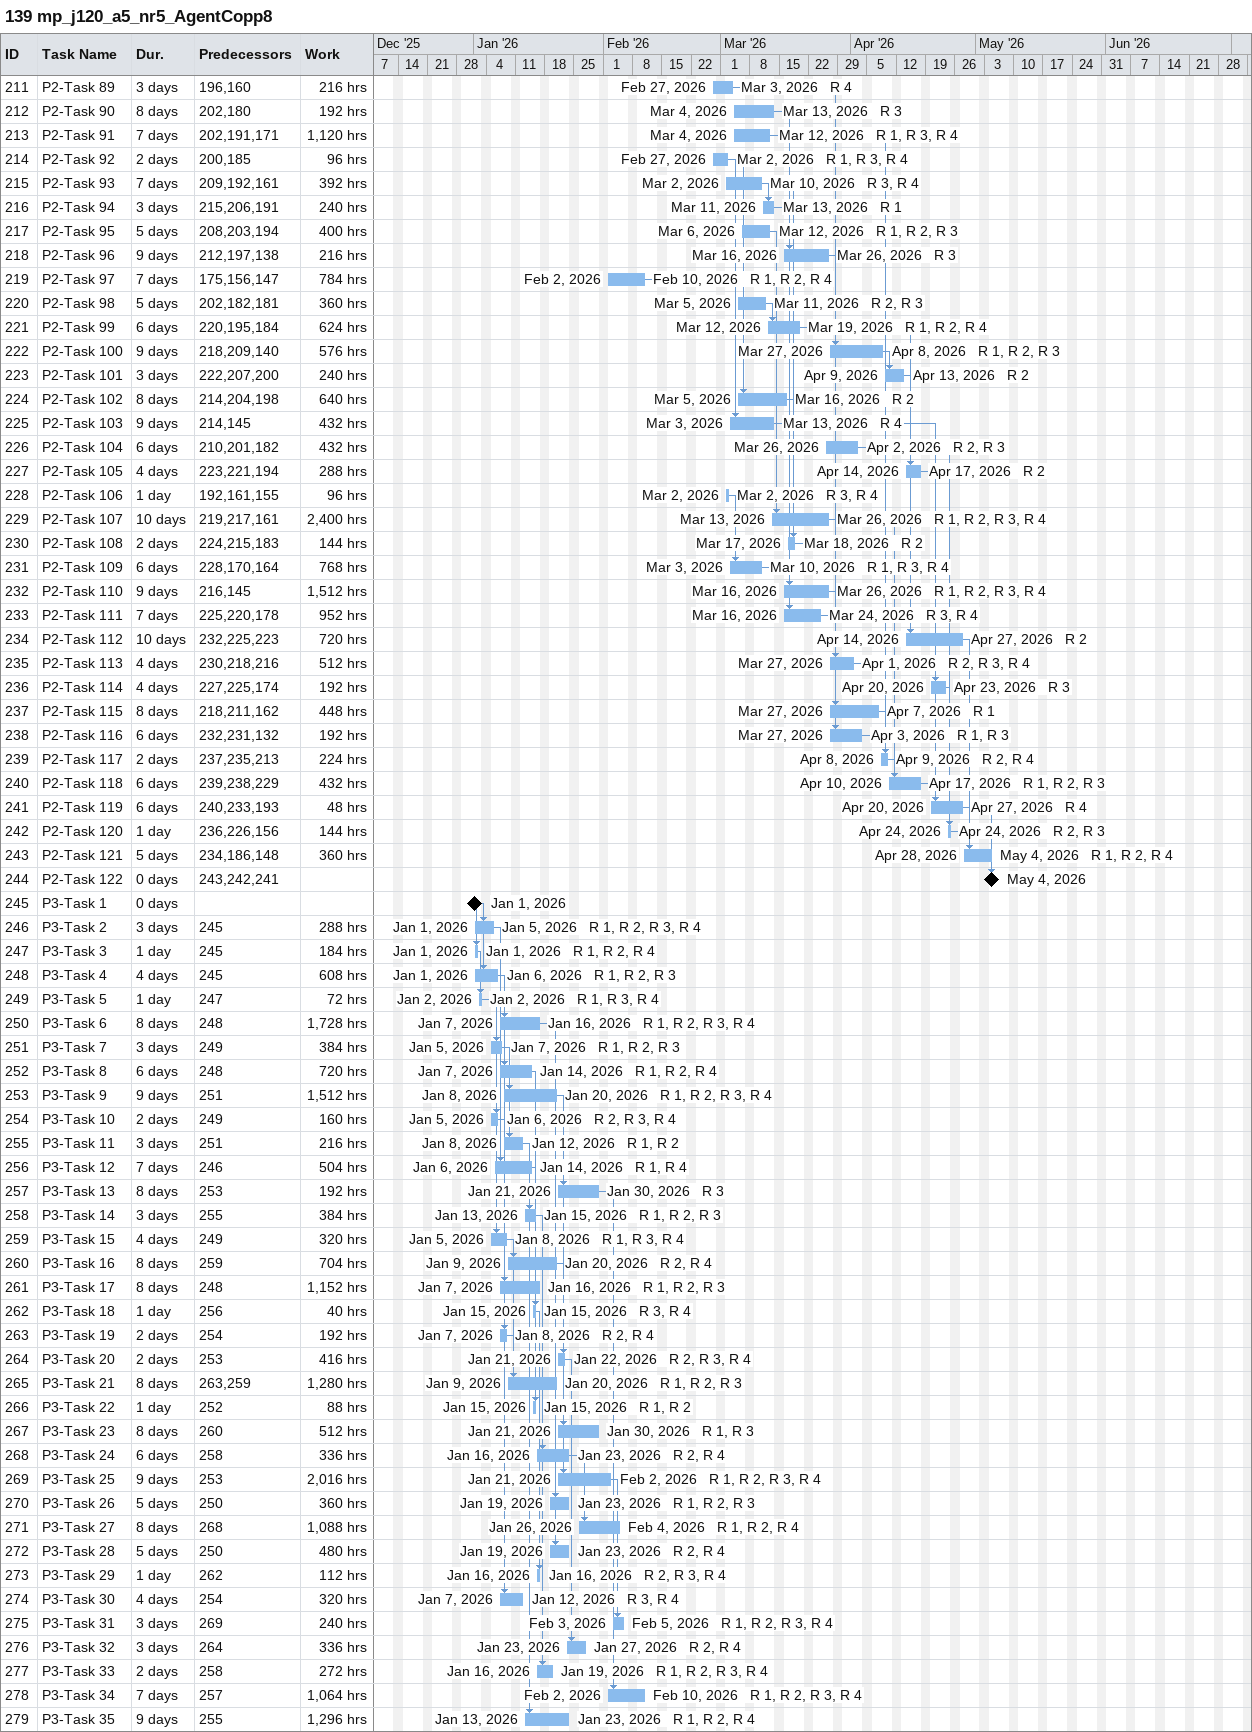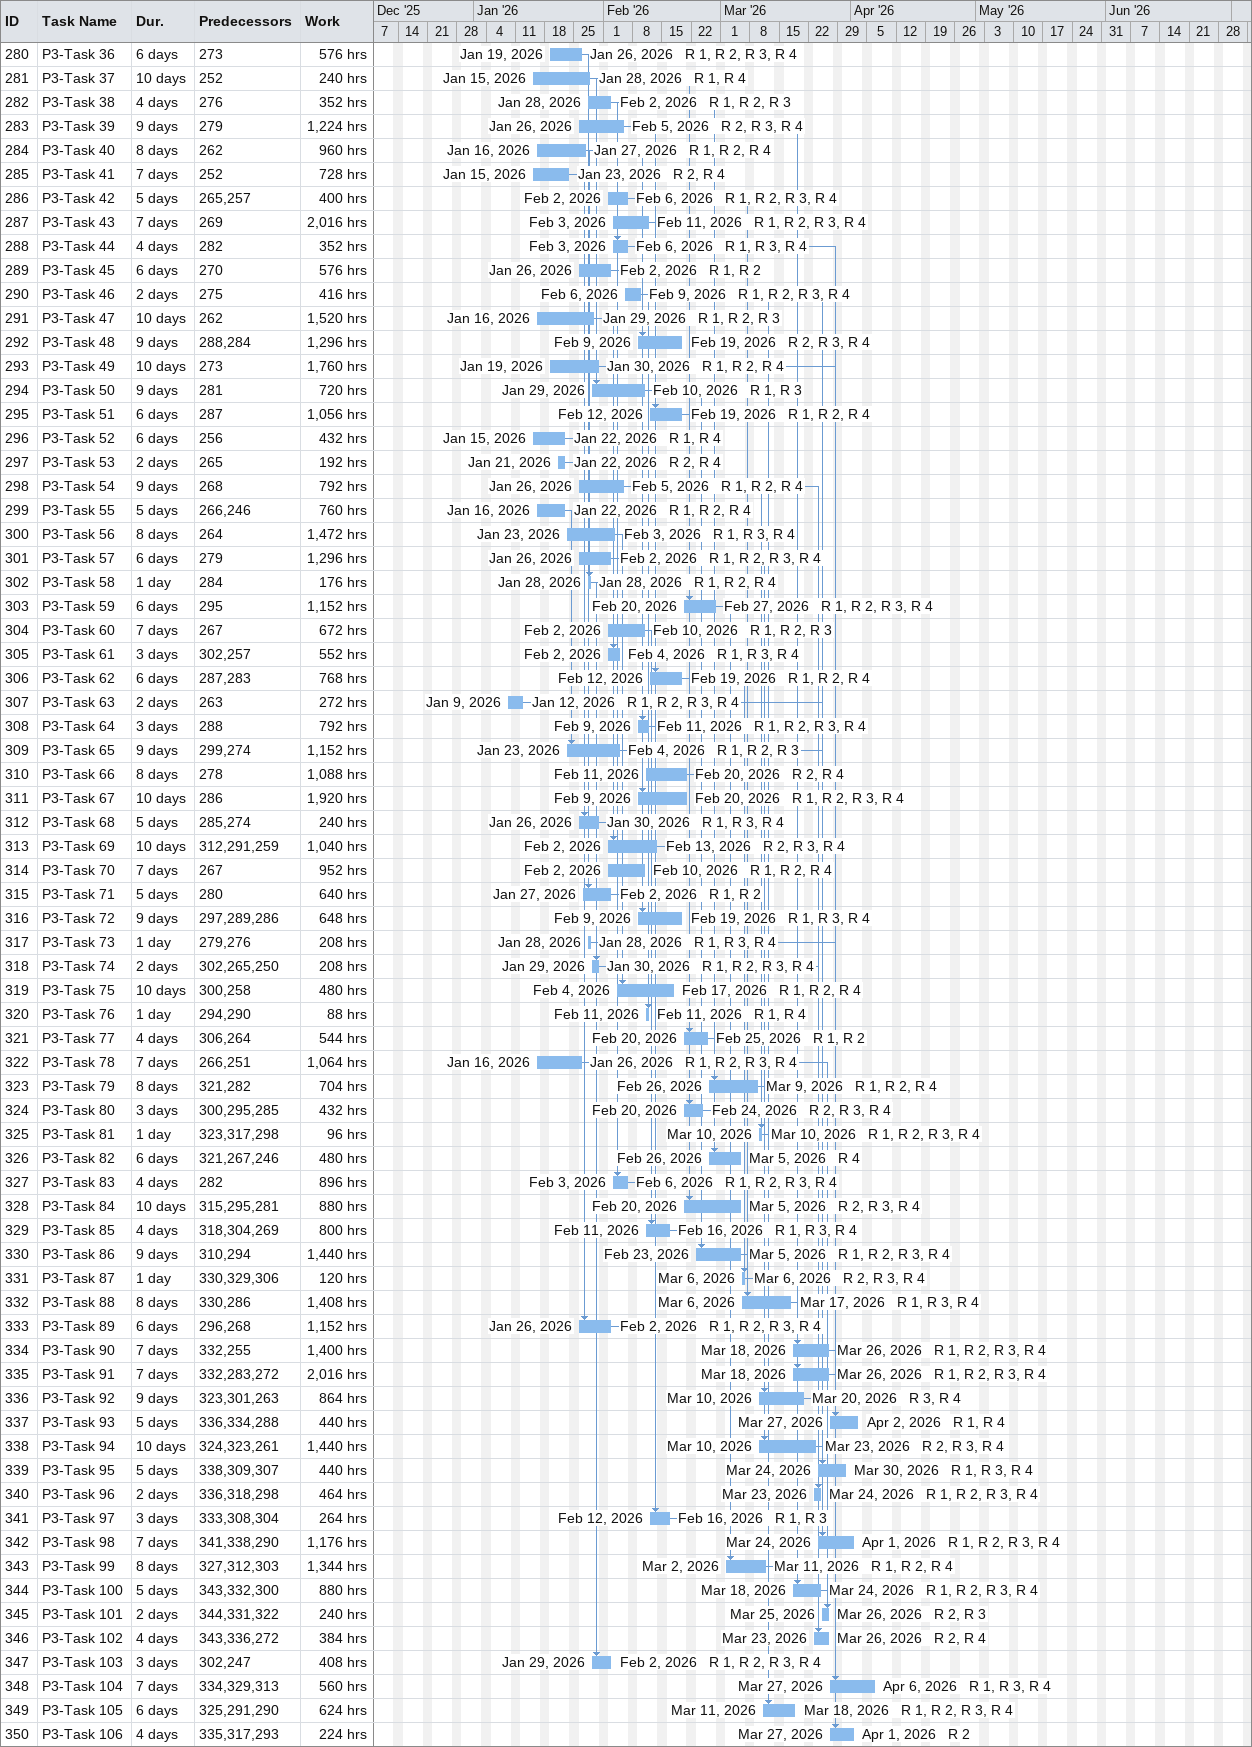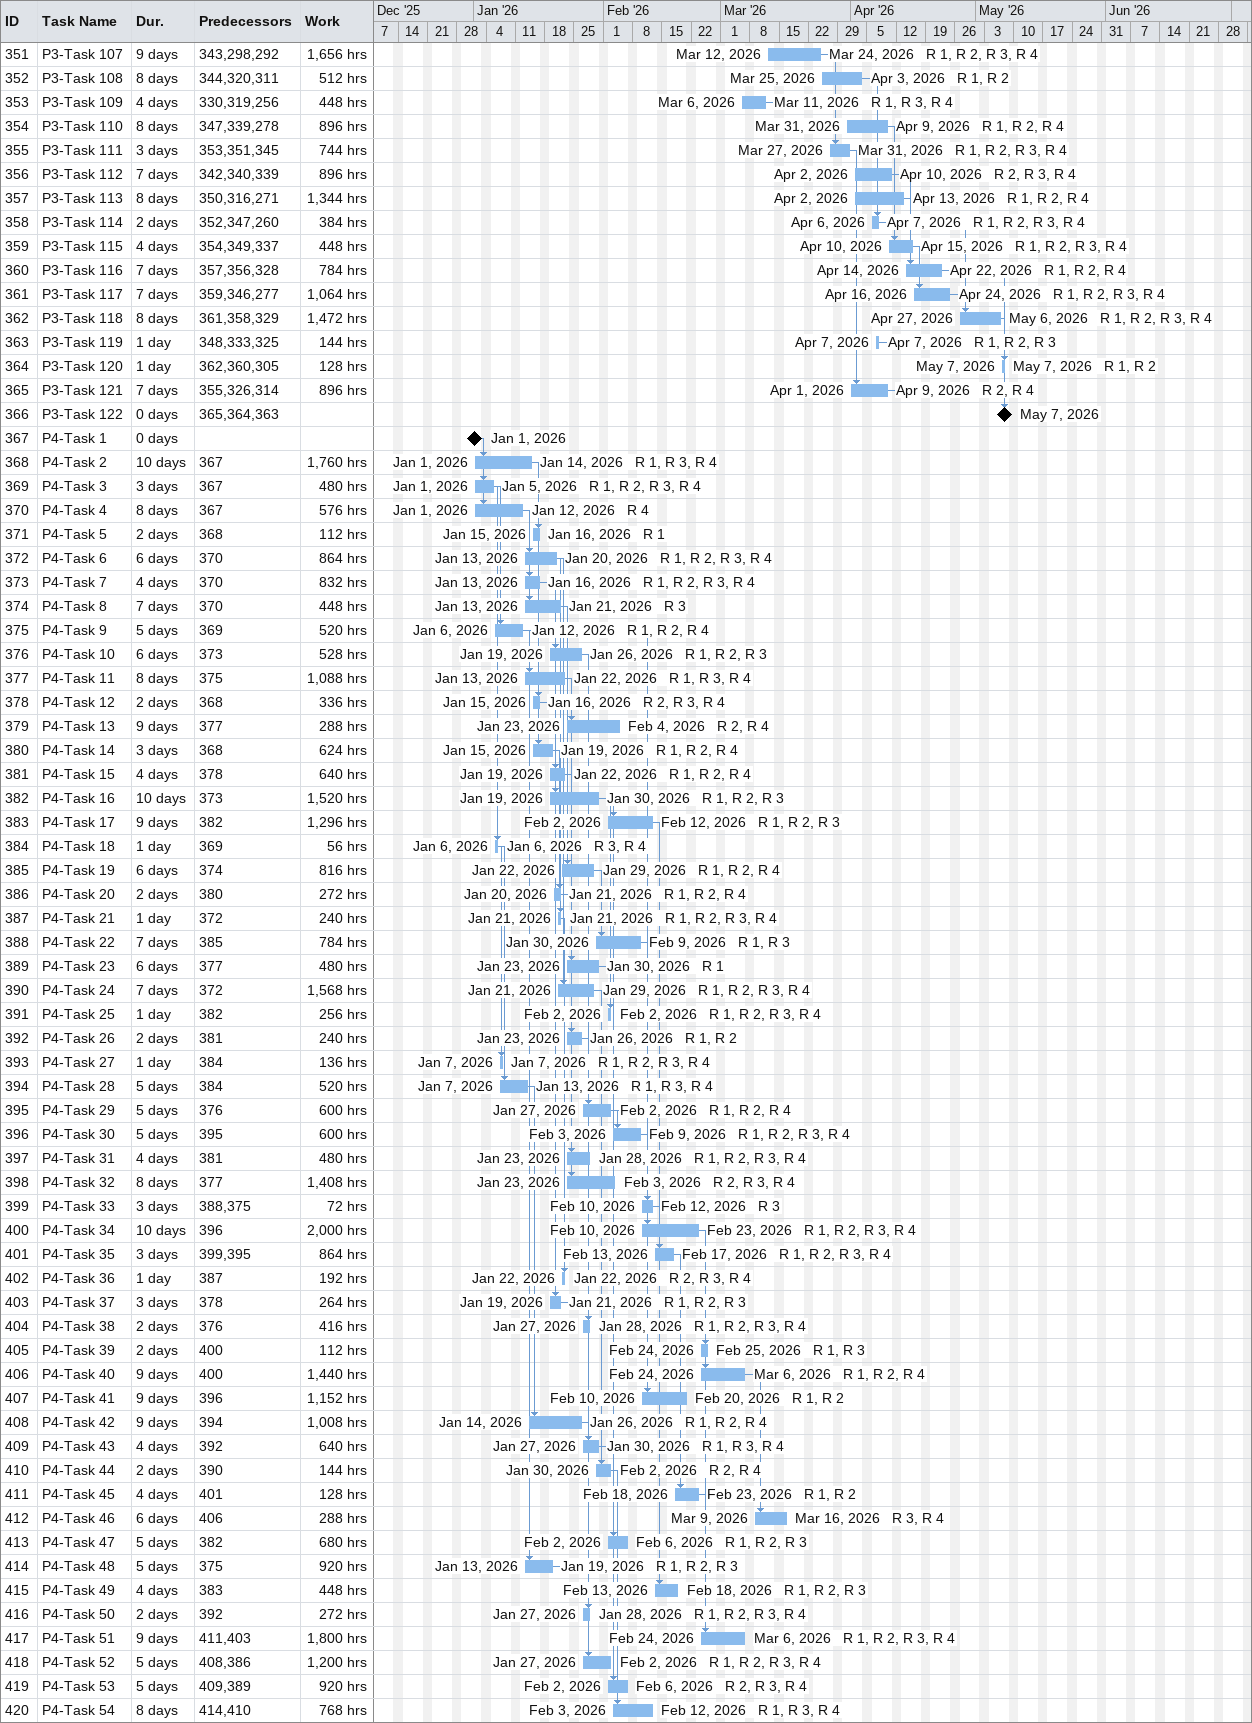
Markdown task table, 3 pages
139 mp_j120_a5_nr5_AgentCopp8

| ID | Task | Duration | Start | Finish | Predecessors | Resources | Work (h) |
|---|---|---|---|---|---|---|---|
| 211 | P2-Task 89 | 3d | 2026-02-27 | 2026-03-03 | 196, 160 | R 4 | 216 |
| 212 | P2-Task 90 | 8d | 2026-03-04 | 2026-03-13 | 202, 180 | R 3 | 192 |
| 213 | P2-Task 91 | 7d | 2026-03-04 | 2026-03-12 | 202, 191, 171 | R 1, R 3, R 4 | 1120 |
| 214 | P2-Task 92 | 2d | 2026-02-27 | 2026-03-02 | 200, 185 | R 1, R 3, R 4 | 96 |
| 215 | P2-Task 93 | 7d | 2026-03-02 | 2026-03-10 | 209, 192, 161 | R 3, R 4 | 392 |
| 216 | P2-Task 94 | 3d | 2026-03-11 | 2026-03-13 | 215, 206, 191 | R 1 | 240 |
| 217 | P2-Task 95 | 5d | 2026-03-06 | 2026-03-12 | 208, 203, 194 | R 1, R 2, R 3 | 400 |
| 218 | P2-Task 96 | 9d | 2026-03-16 | 2026-03-26 | 212, 197, 138 | R 3 | 216 |
| 219 | P2-Task 97 | 7d | 2026-02-02 | 2026-02-10 | 175, 156, 147 | R 1, R 2, R 4 | 784 |
| 220 | P2-Task 98 | 5d | 2026-03-05 | 2026-03-11 | 202, 182, 181 | R 2, R 3 | 360 |
| 221 | P2-Task 99 | 6d | 2026-03-12 | 2026-03-19 | 220, 195, 184 | R 1, R 2, R 4 | 624 |
| 222 | P2-Task 100 | 9d | 2026-03-27 | 2026-04-08 | 218, 209, 140 | R 1, R 2, R 3 | 576 |
| 223 | P2-Task 101 | 3d | 2026-04-09 | 2026-04-13 | 222, 207, 200 | R 2 | 240 |
| 224 | P2-Task 102 | 8d | 2026-03-05 | 2026-03-16 | 214, 204, 198 | R 2 | 640 |
| 225 | P2-Task 103 | 9d | 2026-03-03 | 2026-03-13 | 214, 145 | R 4 | 432 |
| 226 | P2-Task 104 | 6d | 2026-03-26 | 2026-04-02 | 210, 201, 182 | R 2, R 3 | 432 |
| 227 | P2-Task 105 | 4d | 2026-04-14 | 2026-04-17 | 223, 221, 194 | R 2 | 288 |
| 228 | P2-Task 106 | 1d | 2026-03-02 | 2026-03-02 | 192, 161, 155 | R 3, R 4 | 96 |
| 229 | P2-Task 107 | 10d | 2026-03-13 | 2026-03-26 | 219, 217, 161 | R 1, R 2, R 3, R 4 | 2400 |
| 230 | P2-Task 108 | 2d | 2026-03-17 | 2026-03-18 | 224, 215, 183 | R 2 | 144 |
| 231 | P2-Task 109 | 6d | 2026-03-03 | 2026-03-10 | 228, 170, 164 | R 1, R 3, R 4 | 768 |
| 232 | P2-Task 110 | 9d | 2026-03-16 | 2026-03-26 | 216, 145 | R 1, R 2, R 3, R 4 | 1512 |
| 233 | P2-Task 111 | 7d | 2026-03-16 | 2026-03-24 | 225, 220, 178 | R 3, R 4 | 952 |
| 234 | P2-Task 112 | 10d | 2026-04-14 | 2026-04-27 | 232, 225, 223 | R 2 | 720 |
| 235 | P2-Task 113 | 4d | 2026-03-27 | 2026-04-01 | 230, 218, 216 | R 2, R 3, R 4 | 512 |
| 236 | P2-Task 114 | 4d | 2026-04-20 | 2026-04-23 | 227, 225, 174 | R 3 | 192 |
| 237 | P2-Task 115 | 8d | 2026-03-27 | 2026-04-07 | 218, 211, 162 | R 1 | 448 |
| 238 | P2-Task 116 | 6d | 2026-03-27 | 2026-04-03 | 232, 231, 132 | R 1, R 3 | 192 |
| 239 | P2-Task 117 | 2d | 2026-04-08 | 2026-04-09 | 237, 235, 213 | R 2, R 4 | 224 |
| 240 | P2-Task 118 | 6d | 2026-04-10 | 2026-04-17 | 239, 238, 229 | R 1, R 2, R 3 | 432 |
| 241 | P2-Task 119 | 6d | 2026-04-20 | 2026-04-27 | 240, 233, 193 | R 4 | 48 |
| 242 | P2-Task 120 | 1d | 2026-04-24 | 2026-04-24 | 236, 226, 156 | R 2, R 3 | 144 |
| 243 | P2-Task 121 | 5d | 2026-04-28 | 2026-05-04 | 234, 186, 148 | R 1, R 2, R 4 | 360 |
| 244 | P2-Task 122 | 0d | 2026-05-04 | 2026-05-04 | 243, 242, 241 |  |  |
| 245 | P3-Task 1 | 0d | 2026-01-01 | 2026-01-01 |  |  |  |
| 246 | P3-Task 2 | 3d | 2026-01-01 | 2026-01-05 | 245 | R 1, R 2, R 3, R 4 | 288 |
| 247 | P3-Task 3 | 1d | 2026-01-01 | 2026-01-01 | 245 | R 1, R 2, R 4 | 184 |
| 248 | P3-Task 4 | 4d | 2026-01-01 | 2026-01-06 | 245 | R 1, R 2, R 3 | 608 |
| 249 | P3-Task 5 | 1d | 2026-01-02 | 2026-01-02 | 247 | R 1, R 3, R 4 | 72 |
| 250 | P3-Task 6 | 8d | 2026-01-07 | 2026-01-16 | 248 | R 1, R 2, R 3, R 4 | 1728 |
| 251 | P3-Task 7 | 3d | 2026-01-05 | 2026-01-07 | 249 | R 1, R 2, R 3 | 384 |
| 252 | P3-Task 8 | 6d | 2026-01-07 | 2026-01-14 | 248 | R 1, R 2, R 4 | 720 |
| 253 | P3-Task 9 | 9d | 2026-01-08 | 2026-01-20 | 251 | R 1, R 2, R 3, R 4 | 1512 |
| 254 | P3-Task 10 | 2d | 2026-01-05 | 2026-01-06 | 249 | R 2, R 3, R 4 | 160 |
| 255 | P3-Task 11 | 3d | 2026-01-08 | 2026-01-12 | 251 | R 1, R 2 | 216 |
| 256 | P3-Task 12 | 7d | 2026-01-06 | 2026-01-14 | 246 | R 1, R 4 | 504 |
| 257 | P3-Task 13 | 8d | 2026-01-21 | 2026-01-30 | 253 | R 3 | 192 |
| 258 | P3-Task 14 | 3d | 2026-01-13 | 2026-01-15 | 255 | R 1, R 2, R 3 | 384 |
| 259 | P3-Task 15 | 4d | 2026-01-05 | 2026-01-08 | 249 | R 1, R 3, R 4 | 320 |
| 260 | P3-Task 16 | 8d | 2026-01-09 | 2026-01-20 | 259 | R 2, R 4 | 704 |
| 261 | P3-Task 17 | 8d | 2026-01-07 | 2026-01-16 | 248 | R 1, R 2, R 3 | 1152 |
| 262 | P3-Task 18 | 1d | 2026-01-15 | 2026-01-15 | 256 | R 3, R 4 | 40 |
| 263 | P3-Task 19 | 2d | 2026-01-07 | 2026-01-08 | 254 | R 2, R 4 | 192 |
| 264 | P3-Task 20 | 2d | 2026-01-21 | 2026-01-22 | 253 | R 2, R 3, R 4 | 416 |
| 265 | P3-Task 21 | 8d | 2026-01-09 | 2026-01-20 | 263, 259 | R 1, R 2, R 3 | 1280 |
| 266 | P3-Task 22 | 1d | 2026-01-15 | 2026-01-15 | 252 | R 1, R 2 | 88 |
| 267 | P3-Task 23 | 8d | 2026-01-21 | 2026-01-30 | 260 | R 1, R 3 | 512 |
| 268 | P3-Task 24 | 6d | 2026-01-16 | 2026-01-23 | 258 | R 2, R 4 | 336 |
| 269 | P3-Task 25 | 9d | 2026-01-21 | 2026-02-02 | 253 | R 1, R 2, R 3, R 4 | 2016 |
| 270 | P3-Task 26 | 5d | 2026-01-19 | 2026-01-23 | 250 | R 1, R 2, R 3 | 360 |
| 271 | P3-Task 27 | 8d | 2026-01-26 | 2026-02-04 | 268 | R 1, R 2, R 4 | 1088 |
| 272 | P3-Task 28 | 5d | 2026-01-19 | 2026-01-23 | 250 | R 2, R 4 | 480 |
| 273 | P3-Task 29 | 1d | 2026-01-16 | 2026-01-16 | 262 | R 2, R 3, R 4 | 112 |
| 274 | P3-Task 30 | 4d | 2026-01-07 | 2026-01-12 | 254 | R 3, R 4 | 320 |
| 275 | P3-Task 31 | 3d | 2026-02-03 | 2026-02-05 | 269 | R 1, R 2, R 3, R 4 | 240 |
| 276 | P3-Task 32 | 3d | 2026-01-23 | 2026-01-27 | 264 | R 2, R 4 | 336 |
| 277 | P3-Task 33 | 2d | 2026-01-16 | 2026-01-19 | 258 | R 1, R 2, R 3, R 4 | 272 |
| 278 | P3-Task 34 | 7d | 2026-02-02 | 2026-02-10 | 257 | R 1, R 2, R 3, R 4 | 1064 |
| 279 | P3-Task 35 | 9d | 2026-01-13 | 2026-01-23 | 255 | R 1, R 2, R 4 | 1296 |
| 280 | P3-Task 36 | 6d | 2026-01-19 | 2026-01-26 | 273 | R 1, R 2, R 3, R 4 | 576 |
| 281 | P3-Task 37 | 10d | 2026-01-15 | 2026-01-28 | 252 | R 1, R 4 | 240 |
| 282 | P3-Task 38 | 4d | 2026-01-28 | 2026-02-02 | 276 | R 1, R 2, R 3 | 352 |
| 283 | P3-Task 39 | 9d | 2026-01-26 | 2026-02-05 | 279 | R 2, R 3, R 4 | 1224 |
| 284 | P3-Task 40 | 8d | 2026-01-16 | 2026-01-27 | 262 | R 1, R 2, R 4 | 960 |
| 285 | P3-Task 41 | 7d | 2026-01-15 | 2026-01-23 | 252 | R 2, R 4 | 728 |
| 286 | P3-Task 42 | 5d | 2026-02-02 | 2026-02-06 | 265, 257 | R 1, R 2, R 3, R 4 | 400 |
| 287 | P3-Task 43 | 7d | 2026-02-03 | 2026-02-11 | 269 | R 1, R 2, R 3, R 4 | 2016 |
| 288 | P3-Task 44 | 4d | 2026-02-03 | 2026-02-06 | 282 | R 1, R 3, R 4 | 352 |
| 289 | P3-Task 45 | 6d | 2026-01-26 | 2026-02-02 | 270 | R 1, R 2 | 576 |
| 290 | P3-Task 46 | 2d | 2026-02-06 | 2026-02-09 | 275 | R 1, R 2, R 3, R 4 | 416 |
| 291 | P3-Task 47 | 10d | 2026-01-16 | 2026-01-29 | 262 | R 1, R 2, R 3 | 1520 |
| 292 | P3-Task 48 | 9d | 2026-02-09 | 2026-02-19 | 288, 284 | R 2, R 3, R 4 | 1296 |
| 293 | P3-Task 49 | 10d | 2026-01-19 | 2026-01-30 | 273 | R 1, R 2, R 4 | 1760 |
| 294 | P3-Task 50 | 9d | 2026-01-29 | 2026-02-10 | 281 | R 1, R 3 | 720 |
| 295 | P3-Task 51 | 6d | 2026-02-12 | 2026-02-19 | 287 | R 1, R 2, R 4 | 1056 |
| 296 | P3-Task 52 | 6d | 2026-01-15 | 2026-01-22 | 256 | R 1, R 4 | 432 |
| 297 | P3-Task 53 | 2d | 2026-01-21 | 2026-01-22 | 265 | R 2, R 4 | 192 |
| 298 | P3-Task 54 | 9d | 2026-01-26 | 2026-02-05 | 268 | R 1, R 2, R 4 | 792 |
| 299 | P3-Task 55 | 5d | 2026-01-16 | 2026-01-22 | 266, 246 | R 1, R 2, R 4 | 760 |
| 300 | P3-Task 56 | 8d | 2026-01-23 | 2026-02-03 | 264 | R 1, R 3, R 4 | 1472 |
| 301 | P3-Task 57 | 6d | 2026-01-26 | 2026-02-02 | 279 | R 1, R 2, R 3, R 4 | 1296 |
| 302 | P3-Task 58 | 1d | 2026-01-28 | 2026-01-28 | 284 | R 1, R 2, R 4 | 176 |
| 303 | P3-Task 59 | 6d | 2026-02-20 | 2026-02-27 | 295 | R 1, R 2, R 3, R 4 | 1152 |
| 304 | P3-Task 60 | 7d | 2026-02-02 | 2026-02-10 | 267 | R 1, R 2, R 3 | 672 |
| 305 | P3-Task 61 | 3d | 2026-02-02 | 2026-02-04 | 302, 257 | R 1, R 3, R 4 | 552 |
| 306 | P3-Task 62 | 6d | 2026-02-12 | 2026-02-19 | 287, 283 | R 1, R 2, R 4 | 768 |
| 307 | P3-Task 63 | 2d | 2026-01-09 | 2026-01-12 | 263 | R 1, R 2, R 3, R 4 | 272 |
| 308 | P3-Task 64 | 3d | 2026-02-09 | 2026-02-11 | 288 | R 1, R 2, R 3, R 4 | 792 |
| 309 | P3-Task 65 | 9d | 2026-01-23 | 2026-02-04 | 299, 274 | R 1, R 2, R 3 | 1152 |
| 310 | P3-Task 66 | 8d | 2026-02-11 | 2026-02-20 | 278 | R 2, R 4 | 1088 |
| 311 | P3-Task 67 | 10d | 2026-02-09 | 2026-02-20 | 286 | R 1, R 2, R 3, R 4 | 1920 |
| 312 | P3-Task 68 | 5d | 2026-01-26 | 2026-01-30 | 285, 274 | R 1, R 3, R 4 | 240 |
| 313 | P3-Task 69 | 10d | 2026-02-02 | 2026-02-13 | 312, 291, 259 | R 2, R 3, R 4 | 1040 |
| 314 | P3-Task 70 | 7d | 2026-02-02 | 2026-02-10 | 267 | R 1, R 2, R 4 | 952 |
| 315 | P3-Task 71 | 5d | 2026-01-27 | 2026-02-02 | 280 | R 1, R 2 | 640 |
| 316 | P3-Task 72 | 9d | 2026-02-09 | 2026-02-19 | 297, 289, 286 | R 1, R 3, R 4 | 648 |
| 317 | P3-Task 73 | 1d | 2026-01-28 | 2026-01-28 | 279, 276 | R 1, R 3, R 4 | 208 |
| 318 | P3-Task 74 | 2d | 2026-01-29 | 2026-01-30 | 302, 265, 250 | R 1, R 2, R 3, R 4 | 208 |
| 319 | P3-Task 75 | 10d | 2026-02-04 | 2026-02-17 | 300, 258 | R 1, R 2, R 4 | 480 |
| 320 | P3-Task 76 | 1d | 2026-02-11 | 2026-02-11 | 294, 290 | R 1, R 4 | 88 |
| 321 | P3-Task 77 | 4d | 2026-02-20 | 2026-02-25 | 306, 264 | R 1, R 2 | 544 |
| 322 | P3-Task 78 | 7d | 2026-01-16 | 2026-01-26 | 266, 251 | R 1, R 2, R 3, R 4 | 1064 |
| 323 | P3-Task 79 | 8d | 2026-02-26 | 2026-03-09 | 321, 282 | R 1, R 2, R 4 | 704 |
| 324 | P3-Task 80 | 3d | 2026-02-20 | 2026-02-24 | 300, 295, 285 | R 2, R 3, R 4 | 432 |
| 325 | P3-Task 81 | 1d | 2026-03-10 | 2026-03-10 | 323, 317, 298 | R 1, R 2, R 3, R 4 | 96 |
| 326 | P3-Task 82 | 6d | 2026-02-26 | 2026-03-05 | 321, 267, 246 | R 4 | 480 |
| 327 | P3-Task 83 | 4d | 2026-02-03 | 2026-02-06 | 282 | R 1, R 2, R 3, R 4 | 896 |
| 328 | P3-Task 84 | 10d | 2026-02-20 | 2026-03-05 | 315, 295, 281 | R 2, R 3, R 4 | 880 |
| 329 | P3-Task 85 | 4d | 2026-02-11 | 2026-02-16 | 318, 304, 269 | R 1, R 3, R 4 | 800 |
| 330 | P3-Task 86 | 9d | 2026-02-23 | 2026-03-05 | 310, 294 | R 1, R 2, R 3, R 4 | 1440 |
| 331 | P3-Task 87 | 1d | 2026-03-06 | 2026-03-06 | 330, 329, 306 | R 2, R 3, R 4 | 120 |
| 332 | P3-Task 88 | 8d | 2026-03-06 | 2026-03-17 | 330, 286 | R 1, R 3, R 4 | 1408 |
| 333 | P3-Task 89 | 6d | 2026-01-26 | 2026-02-02 | 296, 268 | R 1, R 2, R 3, R 4 | 1152 |
| 334 | P3-Task 90 | 7d | 2026-03-18 | 2026-03-26 | 332, 255 | R 1, R 2, R 3, R 4 | 1400 |
| 335 | P3-Task 91 | 7d | 2026-03-18 | 2026-03-26 | 332, 283, 272 | R 1, R 2, R 3, R 4 | 2016 |
| 336 | P3-Task 92 | 9d | 2026-03-10 | 2026-03-20 | 323, 301, 263 | R 3, R 4 | 864 |
| 337 | P3-Task 93 | 5d | 2026-03-27 | 2026-04-02 | 336, 334, 288 | R 1, R 4 | 440 |
| 338 | P3-Task 94 | 10d | 2026-03-10 | 2026-03-23 | 324, 323, 261 | R 2, R 3, R 4 | 1440 |
| 339 | P3-Task 95 | 5d | 2026-03-24 | 2026-03-30 | 338, 309, 307 | R 1, R 3, R 4 | 440 |
| 340 | P3-Task 96 | 2d | 2026-03-23 | 2026-03-24 | 336, 318, 298 | R 1, R 2, R 3, R 4 | 464 |
| 341 | P3-Task 97 | 3d | 2026-02-12 | 2026-02-16 | 333, 308, 304 | R 1, R 3 | 264 |
| 342 | P3-Task 98 | 7d | 2026-03-24 | 2026-04-01 | 341, 338, 290 | R 1, R 2, R 3, R 4 | 1176 |
| 343 | P3-Task 99 | 8d | 2026-03-02 | 2026-03-11 | 327, 312, 303 | R 1, R 2, R 4 | 1344 |
| 344 | P3-Task 100 | 5d | 2026-03-18 | 2026-03-24 | 343, 332, 300 | R 1, R 2, R 3, R 4 | 880 |
| 345 | P3-Task 101 | 2d | 2026-03-25 | 2026-03-26 | 344, 331, 322 | R 2, R 3 | 240 |
| 346 | P3-Task 102 | 4d | 2026-03-23 | 2026-03-26 | 343, 336, 272 | R 2, R 4 | 384 |
| 347 | P3-Task 103 | 3d | 2026-01-29 | 2026-02-02 | 302, 247 | R 1, R 2, R 3, R 4 | 408 |
| 348 | P3-Task 104 | 7d | 2026-03-27 | 2026-04-06 | 334, 329, 313 | R 1, R 3, R 4 | 560 |
| 349 | P3-Task 105 | 6d | 2026-03-11 | 2026-03-18 | 325, 291, 290 | R 1, R 2, R 3, R 4 | 624 |
| 350 | P3-Task 106 | 4d | 2026-03-27 | 2026-04-01 | 335, 317, 293 | R 2 | 224 |
| 351 | P3-Task 107 | 9d | 2026-03-12 | 2026-03-24 | 343, 298, 292 | R 1, R 2, R 3, R 4 | 1656 |
| 352 | P3-Task 108 | 8d | 2026-03-25 | 2026-04-03 | 344, 320, 311 | R 1, R 2 | 512 |
| 353 | P3-Task 109 | 4d | 2026-03-06 | 2026-03-11 | 330, 319, 256 | R 1, R 3, R 4 | 448 |
| 354 | P3-Task 110 | 8d | 2026-03-31 | 2026-04-09 | 347, 339, 278 | R 1, R 2, R 4 | 896 |
| 355 | P3-Task 111 | 3d | 2026-03-27 | 2026-03-31 | 353, 351, 345 | R 1, R 2, R 3, R 4 | 744 |
| 356 | P3-Task 112 | 7d | 2026-04-02 | 2026-04-10 | 342, 340, 339 | R 2, R 3, R 4 | 896 |
| 357 | P3-Task 113 | 8d | 2026-04-02 | 2026-04-13 | 350, 316, 271 | R 1, R 2, R 4 | 1344 |
| 358 | P3-Task 114 | 2d | 2026-04-06 | 2026-04-07 | 352, 347, 260 | R 1, R 2, R 3, R 4 | 384 |
| 359 | P3-Task 115 | 4d | 2026-04-10 | 2026-04-15 | 354, 349, 337 | R 1, R 2, R 3, R 4 | 448 |
| 360 | P3-Task 116 | 7d | 2026-04-14 | 2026-04-22 | 357, 356, 328 | R 1, R 2, R 4 | 784 |
| 361 | P3-Task 117 | 7d | 2026-04-16 | 2026-04-24 | 359, 346, 277 | R 1, R 2, R 3, R 4 | 1064 |
| 362 | P3-Task 118 | 8d | 2026-04-27 | 2026-05-06 | 361, 358, 329 | R 1, R 2, R 3, R 4 | 1472 |
| 363 | P3-Task 119 | 1d | 2026-04-07 | 2026-04-07 | 348, 333, 325 | R 1, R 2, R 3 | 144 |
| 364 | P3-Task 120 | 1d | 2026-05-07 | 2026-05-07 | 362, 360, 305 | R 1, R 2 | 128 |
| 365 | P3-Task 121 | 7d | 2026-04-01 | 2026-04-09 | 355, 326, 314 | R 2, R 4 | 896 |
| 366 | P3-Task 122 | 0d | 2026-05-07 | 2026-05-07 | 365, 364, 363 |  |  |
| 367 | P4-Task 1 | 0d | 2026-01-01 | 2026-01-01 |  |  |  |
| 368 | P4-Task 2 | 10d | 2026-01-01 | 2026-01-14 | 367 | R 1, R 3, R 4 | 1760 |
| 369 | P4-Task 3 | 3d | 2026-01-01 | 2026-01-05 | 367 | R 1, R 2, R 3, R 4 | 480 |
| 370 | P4-Task 4 | 8d | 2026-01-01 | 2026-01-12 | 367 | R 4 | 576 |
| 371 | P4-Task 5 | 2d | 2026-01-15 | 2026-01-16 | 368 | R 1 | 112 |
| 372 | P4-Task 6 | 6d | 2026-01-13 | 2026-01-20 | 370 | R 1, R 2, R 3, R 4 | 864 |
| 373 | P4-Task 7 | 4d | 2026-01-13 | 2026-01-16 | 370 | R 1, R 2, R 3, R 4 | 832 |
| 374 | P4-Task 8 | 7d | 2026-01-13 | 2026-01-21 | 370 | R 3 | 448 |
| 375 | P4-Task 9 | 5d | 2026-01-06 | 2026-01-12 | 369 | R 1, R 2, R 4 | 520 |
| 376 | P4-Task 10 | 6d | 2026-01-19 | 2026-01-26 | 373 | R 1, R 2, R 3 | 528 |
| 377 | P4-Task 11 | 8d | 2026-01-13 | 2026-01-22 | 375 | R 1, R 3, R 4 | 1088 |
| 378 | P4-Task 12 | 2d | 2026-01-15 | 2026-01-16 | 368 | R 2, R 3, R 4 | 336 |
| 379 | P4-Task 13 | 9d | 2026-01-23 | 2026-02-04 | 377 | R 2, R 4 | 288 |
| 380 | P4-Task 14 | 3d | 2026-01-15 | 2026-01-19 | 368 | R 1, R 2, R 4 | 624 |
| 381 | P4-Task 15 | 4d | 2026-01-19 | 2026-01-22 | 378 | R 1, R 2, R 4 | 640 |
| 382 | P4-Task 16 | 10d | 2026-01-19 | 2026-01-30 | 373 | R 1, R 2, R 3 | 1520 |
| 383 | P4-Task 17 | 9d | 2026-02-02 | 2026-02-12 | 382 | R 1, R 2, R 3 | 1296 |
| 384 | P4-Task 18 | 1d | 2026-01-06 | 2026-01-06 | 369 | R 3, R 4 | 56 |
| 385 | P4-Task 19 | 6d | 2026-01-22 | 2026-01-29 | 374 | R 1, R 2, R 4 | 816 |
| 386 | P4-Task 20 | 2d | 2026-01-20 | 2026-01-21 | 380 | R 1, R 2, R 4 | 272 |
| 387 | P4-Task 21 | 1d | 2026-01-21 | 2026-01-21 | 372 | R 1, R 2, R 3, R 4 | 240 |
| 388 | P4-Task 22 | 7d | 2026-01-30 | 2026-02-09 | 385 | R 1, R 3 | 784 |
| 389 | P4-Task 23 | 6d | 2026-01-23 | 2026-01-30 | 377 | R 1 | 480 |
| 390 | P4-Task 24 | 7d | 2026-01-21 | 2026-01-29 | 372 | R 1, R 2, R 3, R 4 | 1568 |
| 391 | P4-Task 25 | 1d | 2026-02-02 | 2026-02-02 | 382 | R 1, R 2, R 3, R 4 | 256 |
| 392 | P4-Task 26 | 2d | 2026-01-23 | 2026-01-26 | 381 | R 1, R 2 | 240 |
| 393 | P4-Task 27 | 1d | 2026-01-07 | 2026-01-07 | 384 | R 1, R 2, R 3, R 4 | 136 |
| 394 | P4-Task 28 | 5d | 2026-01-07 | 2026-01-13 | 384 | R 1, R 3, R 4 | 520 |
| 395 | P4-Task 29 | 5d | 2026-01-27 | 2026-02-02 | 376 | R 1, R 2, R 4 | 600 |
| 396 | P4-Task 30 | 5d | 2026-02-03 | 2026-02-09 | 395 | R 1, R 2, R 3, R 4 | 600 |
| 397 | P4-Task 31 | 4d | 2026-01-23 | 2026-01-28 | 381 | R 1, R 2, R 3, R 4 | 480 |
| 398 | P4-Task 32 | 8d | 2026-01-23 | 2026-02-03 | 377 | R 2, R 3, R 4 | 1408 |
| 399 | P4-Task 33 | 3d | 2026-02-10 | 2026-02-12 | 388, 375 | R 3 | 72 |
| 400 | P4-Task 34 | 10d | 2026-02-10 | 2026-02-23 | 396 | R 1, R 2, R 3, R 4 | 2000 |
| 401 | P4-Task 35 | 3d | 2026-02-13 | 2026-02-17 | 399, 395 | R 1, R 2, R 3, R 4 | 864 |
| 402 | P4-Task 36 | 1d | 2026-01-22 | 2026-01-22 | 387 | R 2, R 3, R 4 | 192 |
| 403 | P4-Task 37 | 3d | 2026-01-19 | 2026-01-21 | 378 | R 1, R 2, R 3 | 264 |
| 404 | P4-Task 38 | 2d | 2026-01-27 | 2026-01-28 | 376 | R 1, R 2, R 3, R 4 | 416 |
| 405 | P4-Task 39 | 2d | 2026-02-24 | 2026-02-25 | 400 | R 1, R 3 | 112 |
| 406 | P4-Task 40 | 9d | 2026-02-24 | 2026-03-06 | 400 | R 1, R 2, R 4 | 1440 |
| 407 | P4-Task 41 | 9d | 2026-02-10 | 2026-02-20 | 396 | R 1, R 2 | 1152 |
| 408 | P4-Task 42 | 9d | 2026-01-14 | 2026-01-26 | 394 | R 1, R 2, R 4 | 1008 |
| 409 | P4-Task 43 | 4d | 2026-01-27 | 2026-01-30 | 392 | R 1, R 3, R 4 | 640 |
| 410 | P4-Task 44 | 2d | 2026-01-30 | 2026-02-02 | 390 | R 2, R 4 | 144 |
| 411 | P4-Task 45 | 4d | 2026-02-18 | 2026-02-23 | 401 | R 1, R 2 | 128 |
| 412 | P4-Task 46 | 6d | 2026-03-09 | 2026-03-16 | 406 | R 3, R 4 | 288 |
| 413 | P4-Task 47 | 5d | 2026-02-02 | 2026-02-06 | 382 | R 1, R 2, R 3 | 680 |
| 414 | P4-Task 48 | 5d | 2026-01-13 | 2026-01-19 | 375 | R 1, R 2, R 3 | 920 |
| 415 | P4-Task 49 | 4d | 2026-02-13 | 2026-02-18 | 383 | R 1, R 2, R 3 | 448 |
| 416 | P4-Task 50 | 2d | 2026-01-27 | 2026-01-28 | 392 | R 1, R 2, R 3, R 4 | 272 |
| 417 | P4-Task 51 | 9d | 2026-02-24 | 2026-03-06 | 411, 403 | R 1, R 2, R 3, R 4 | 1800 |
| 418 | P4-Task 52 | 5d | 2026-01-27 | 2026-02-02 | 408, 386 | R 1, R 2, R 3, R 4 | 1200 |
| 419 | P4-Task 53 | 5d | 2026-02-02 | 2026-02-06 | 409, 389 | R 2, R 3, R 4 | 920 |
| 420 | P4-Task 54 | 8d | 2026-02-03 | 2026-02-12 | 414, 410 | R 1, R 3, R 4 | 768 |
